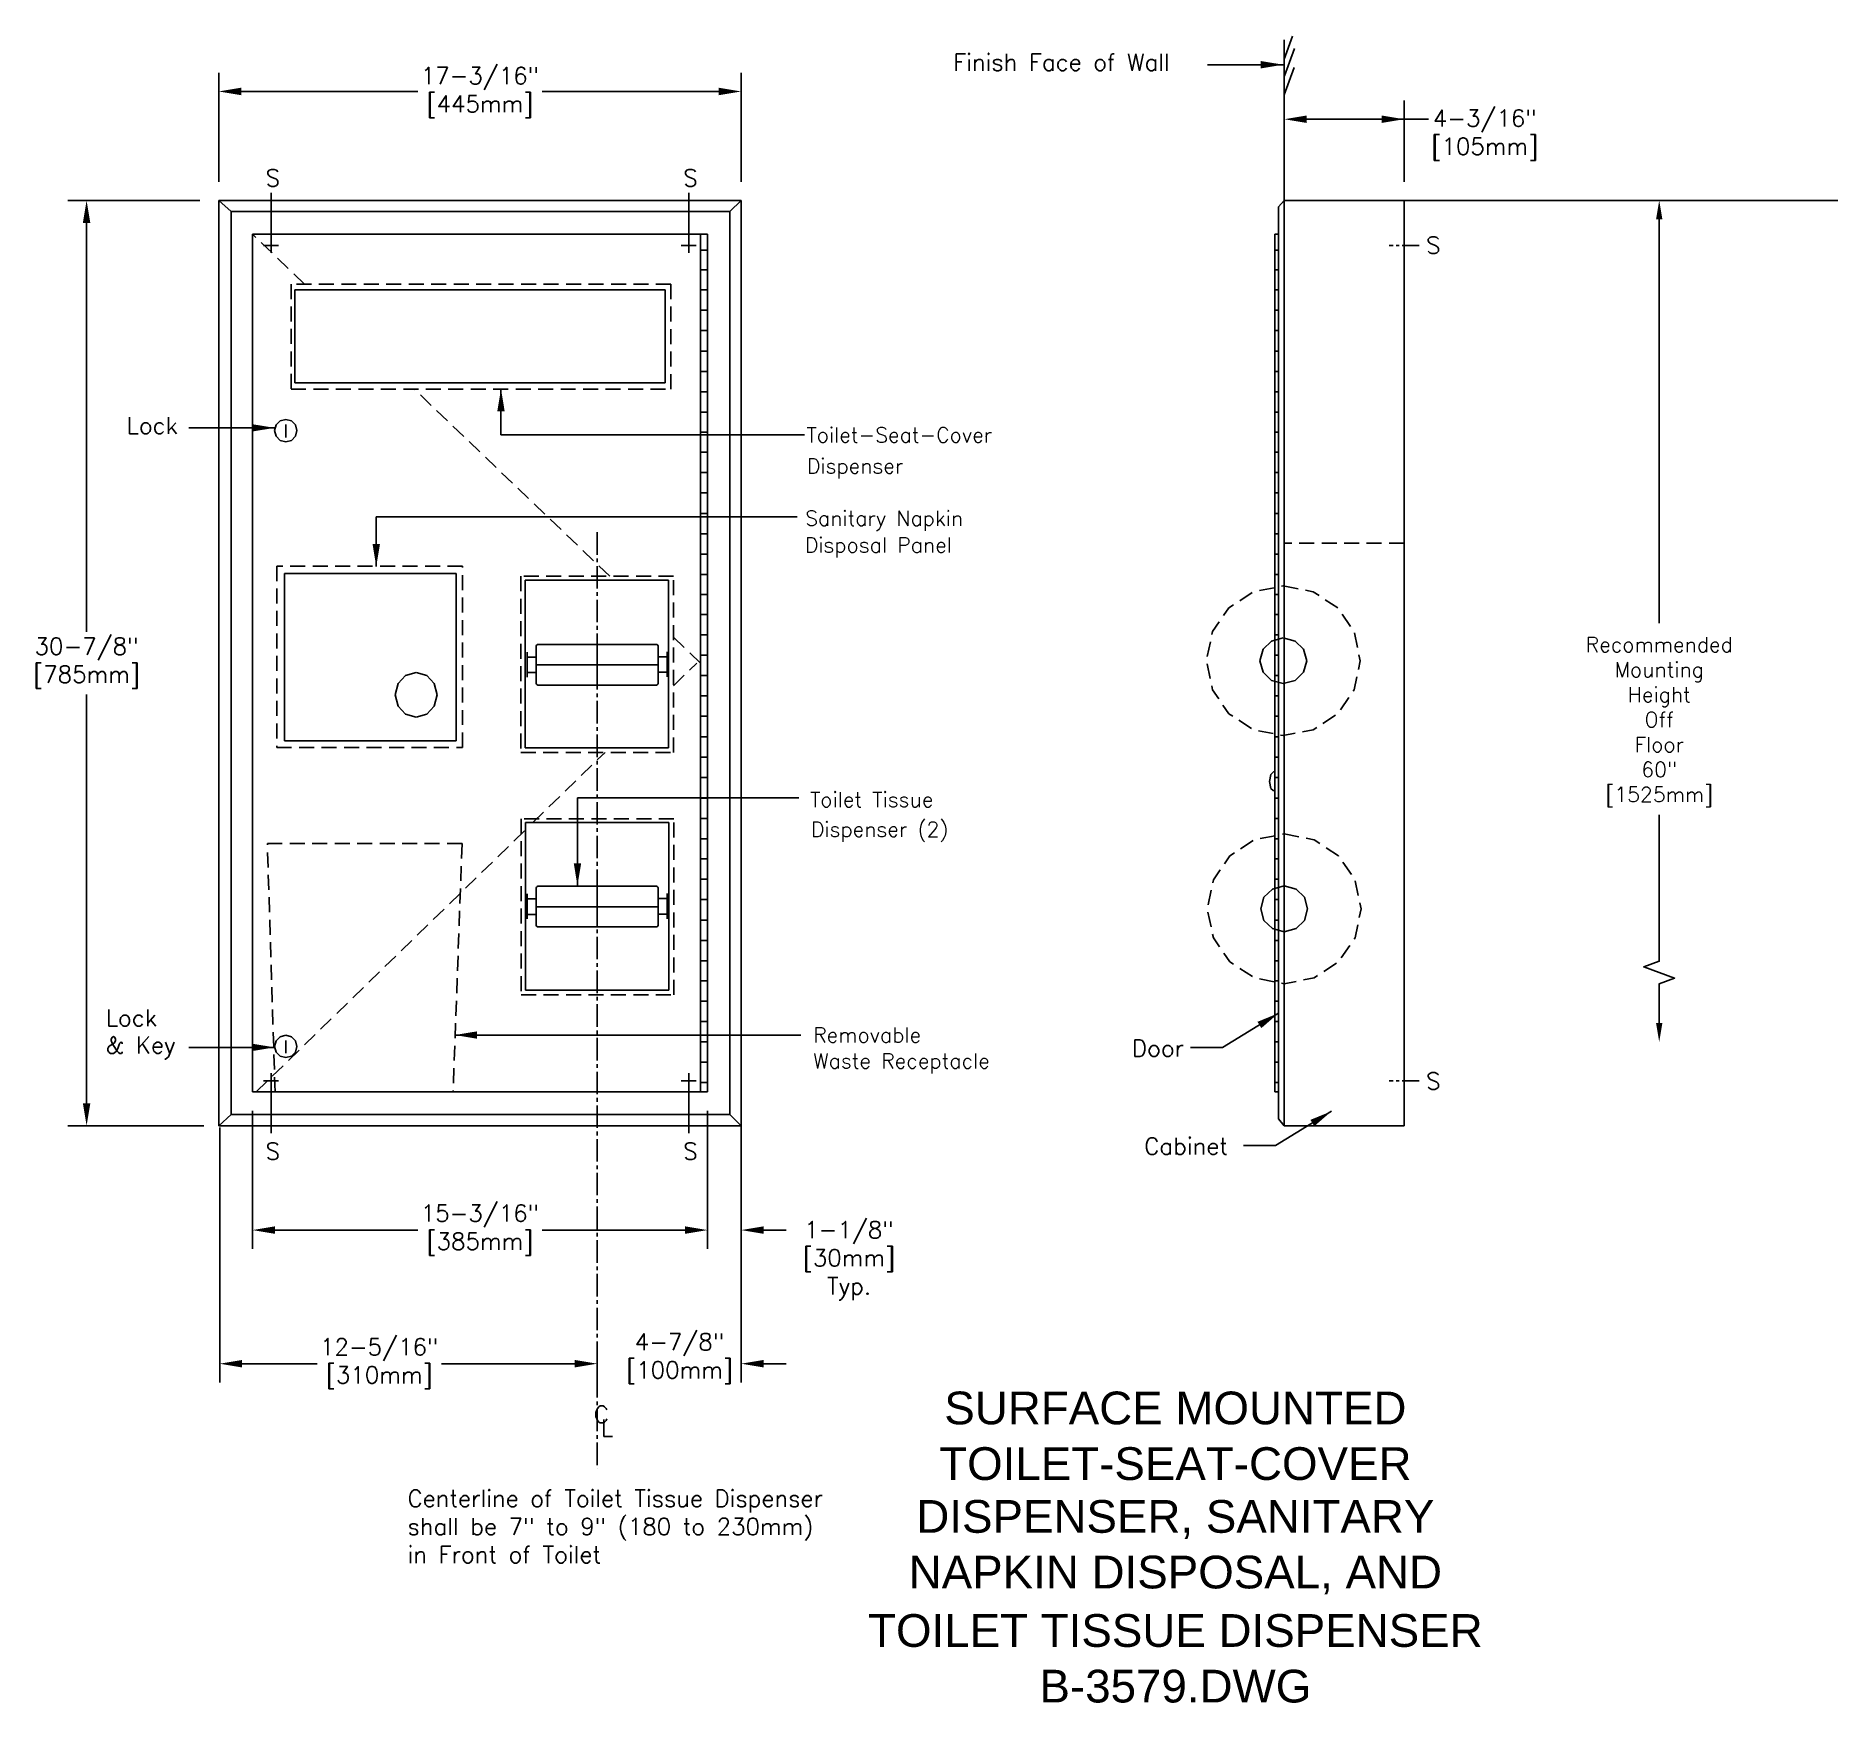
# Model space of a CAD drawing. Extents: x 70.1 to 130.2, y -4 to 51.7.
import ezdxf
from ezdxf.enums import TextEntityAlignment as Align

# ---------------------------------------------------------------- set-up
doc = ezdxf.new("R2010")
doc.units = 0
doc.header["$MEASUREMENT"] = 0
doc.header["$PDMODE"] = 3
doc.header["$PDSIZE"] = 1
doc.linetypes.add('CENTER2', pattern=[1.125, 0.75, -0.125, 0.125, -0.125])
doc.linetypes.add('HIDDEN2', pattern=[0.1875, 0.125, -0.0625])
doc.layers.get('0').update_dxf_attribs({"linetype": 'CONTINUOUS'})
doc.layers.get('DEFPOINTS').update_dxf_attribs({"linetype": 'CONTINUOUS'})
for name, color, linetype in [('DETAIL', 4, 'CONTINUOUS'), ('DIM', 1, 'CONTINUOUS'), ('TEXT', 2, 'CONTINUOUS')]:
    doc.layers.add(name, color=color, linetype=linetype)
doc.styles.add('ARIAL_5', font='arial.ttf', dxfattribs={"height": 5})
doc.styles.add('DIM_S_7', font='simplex.shx', dxfattribs={"height": 0.5625})
doc.styles.add('DIM_S_8', font='simplex.shx', dxfattribs={"height": 0.5})
doc.dimstyles.new('DIM_S_7', dxfattribs={"dimtxt": 0.12, "dimasz": 0.75, "dimexe": 0.625, "dimexo": 0.625, "dimgap": 0.09375, "dimtad": 1, "dimtih": 1, "dimtoh": 1, "dimdec": 5, "dimrnd": 0.0625, "dimzin": 0, "dimtxsty": 'DIM_S_7', "dimcen": 0.09375, "dimaunit": 1, "dimazin": 3, "dimtfac": 1, "dimtdec": 4, "dimtofl": 0, "dimtmove": 0, "dimatfit": 3, "dimtolj": 1, "dimtzin": 0})

# ---------------------------------------------------------------- blocks, each defined once
blk = doc.blocks.new('*D0')
at = {"layer": 'DEFPOINTS', "color": 0, "linetype": 'CONTINUOUS'}
for p in [(93.639, 49.814), (76.201, 46.176), (93.639, 46.176)]:
    blk.add_point(p, dxfattribs=at)
at = {"layer": 'DIM', "color": 0, "linetype": 'CONTINUOUS'}
for p, q in [((76.201, 46.801), (76.201, 50.439)), ((93.639, 46.801), (93.639, 50.439)), ((76.951, 49.814), (82.844, 49.814)), ((92.889, 49.814), (86.996, 49.814))]:
    blk.add_line(p, q, dxfattribs=at)
for points in [[(76.951, 49.939), (76.951, 49.689), (76.201, 49.814)], [(92.889, 49.939), (92.889, 49.689), (93.639, 49.814)]]:
    blk.add_solid(points, dxfattribs=at)
at = {"layer": 'DIM', "color": 0, "linetype": 'CONTINUOUS', "insert": (84.92, 49.777), "char_height": 0.5625, "attachment_point": 5, "style": 'DIM_S_7'}
blk.add_mtext('\\A1;17-3/16"\\P[445mm]', dxfattribs=at)
blk = doc.blocks.new('*D1')
at = {"color": 0, "linetype": 'BYBLOCK'}
for p, q in [((75.576, 46.176), (71.167, 46.176)), ((71.792, 45.426), (71.792, 31.783)), ((71.792, 16.051), (71.792, 29.694)), ((75.701, 15.301), (71.167, 15.301))]:
    blk.add_line(p, q, dxfattribs=at)
for points in [[(71.667, 45.426), (71.917, 45.426), (71.792, 46.176)], [(71.667, 16.051), (71.917, 16.051), (71.792, 15.301)]]:
    blk.add_solid(points, dxfattribs=at)
at = {"layer": 'DEFPOINTS', "color": 0, "linetype": 'BYBLOCK'}
for p in [(76.201, 46.176), (71.792, 15.301), (76.326, 15.301)]:
    blk.add_point(p, dxfattribs=at)
at = {"color": 0, "linetype": 'BYBLOCK', "insert": (71.792, 30.738), "char_height": 0.5625, "attachment_point": 5, "style": 'DIM_S_7'}
blk.add_mtext('\\A1;30-7/8"\\P[785mm]', dxfattribs=at)
blk = doc.blocks.new('*D15')
at = {"layer": 'DEFPOINTS', "color": 0, "linetype": 'CONTINUOUS'}
for p in [(92.514, 16.426), (93.639, 15.301), (93.639, 11.818)]:
    blk.add_point(p, dxfattribs=at)
at = {"layer": 'DIM', "color": 0, "linetype": 'CONTINUOUS'}
for p, q in [((92.514, 15.801), (92.514, 11.193)), ((93.639, 14.676), (93.639, 11.193)), ((91.764, 11.818), (91.014, 11.818)), ((94.389, 11.818), (95.139, 11.818))]:
    blk.add_line(p, q, dxfattribs=at)
for points in [[(91.764, 11.943), (91.764, 11.693), (92.514, 11.818)], [(94.389, 11.943), (94.389, 11.693), (93.639, 11.818)]]:
    blk.add_solid(points, dxfattribs=at)
at = {"layer": 'DIM', "color": 0, "linetype": 'CONTINUOUS', "insert": (97.238, 10.797), "char_height": 0.5625, "attachment_point": 5, "style": 'DIM_S_7'}
blk.add_mtext('\\A1;1-1/8"\\P[30mm]\\PTyp.', dxfattribs=at)
blk = doc.blocks.new('*D3')
at = {"color": 0, "linetype": 'BYBLOCK'}
for p, q in [((111.762, 46.801), (111.762, 49.513)), ((115.762, 46.801), (115.762, 49.513)), ((112.512, 48.888), (115.012, 48.888))]:
    blk.add_line(p, q, dxfattribs=at)
for points in [[(112.512, 49.013), (112.512, 48.763), (111.762, 48.888)], [(115.012, 49.013), (115.012, 48.763), (115.762, 48.888)]]:
    blk.add_solid(points, dxfattribs=at)
at = {"layer": 'DEFPOINTS', "color": 0, "linetype": 'BYBLOCK'}
for p in [(115.762, 48.888), (111.762, 46.176), (115.762, 46.176)]:
    blk.add_point(p, dxfattribs=at)
at = {"color": 0, "linetype": 'BYBLOCK', "insert": (118.458, 48.359), "char_height": 0.5625, "attachment_point": 5, "style": 'DIM_S_7'}
blk.add_mtext('\\A1;4-3/16"\\P[105mm]', dxfattribs=at)
blk = doc.blocks.new('*D6')
at = {"color": 0, "linetype": 'BYBLOCK'}
for p, q in [((77.326, 15.801), (77.326, 11.193)), ((92.514, 15.801), (92.514, 11.193)), ((78.076, 11.818), (82.844, 11.818)), ((91.764, 11.818), (86.996, 11.818))]:
    blk.add_line(p, q, dxfattribs=at)
for points in [[(78.076, 11.943), (78.076, 11.693), (77.326, 11.818)], [(91.764, 11.943), (91.764, 11.693), (92.514, 11.818)]]:
    blk.add_solid(points, dxfattribs=at)
at = {"layer": 'DEFPOINTS', "color": 0, "linetype": 'BYBLOCK'}
for p in [(77.326, 16.426), (92.514, 16.426), (92.514, 11.818)]:
    blk.add_point(p, dxfattribs=at)
at = {"color": 0, "linetype": 'BYBLOCK', "insert": (84.92, 11.818), "char_height": 0.5625, "attachment_point": 5, "style": 'DIM_S_7'}
blk.add_mtext('\\A1;15-3/16"\\P[385mm]', dxfattribs=at)
blk = doc.blocks.new('*D12')
at = {"layer": 'DEFPOINTS', "color": 0, "linetype": 'CONTINUOUS'}
for p in [(76.234, 15.861), (88.829, 8.641), (88.829, 7.359)]:
    blk.add_point(p, dxfattribs=at)
at = {"layer": 'DIM', "color": 0, "linetype": 'CONTINUOUS'}
for p, q in [((76.234, 15.236), (76.234, 6.734)), ((88.829, 8.016), (88.829, 6.734)), ((76.984, 7.359), (79.485, 7.359)), ((88.079, 7.359), (83.636, 7.359))]:
    blk.add_line(p, q, dxfattribs=at)
for points in [[(76.984, 7.484), (76.984, 7.234), (76.234, 7.359)], [(88.079, 7.484), (88.079, 7.234), (88.829, 7.359)]]:
    blk.add_solid(points, dxfattribs=at)
at = {"layer": 'DIM', "color": 0, "linetype": 'CONTINUOUS', "insert": (81.56, 7.359), "char_height": 0.5625, "attachment_point": 5, "style": 'DIM_S_7'}
blk.add_mtext('\\A1;12-5/16"\\P[310mm]', dxfattribs=at)
blk = doc.blocks.new('*D13')
at = {"layer": 'DEFPOINTS', "color": 0, "linetype": 'CONTINUOUS'}
for p in [(93.638, 15.911), (88.829, 8.641), (88.829, 7.359)]:
    blk.add_point(p, dxfattribs=at)
at = {"layer": 'DIM', "color": 0, "linetype": 'CONTINUOUS'}
for p, q in [((93.638, 15.286), (93.638, 6.734)), ((88.829, 8.016), (88.829, 6.734)), ((88.079, 7.359), (87.329, 7.359)), ((94.388, 7.359), (95.138, 7.359))]:
    blk.add_line(p, q, dxfattribs=at)
for points in [[(88.079, 7.484), (88.079, 7.234), (88.829, 7.359)], [(94.388, 7.484), (94.388, 7.234), (93.638, 7.359)]]:
    blk.add_solid(points, dxfattribs=at)
at = {"layer": 'DIM', "color": 0, "linetype": 'CONTINUOUS', "insert": (91.582, 7.526), "char_height": 0.5625, "attachment_point": 5, "style": 'DIM_S_7'}
blk.add_mtext('\\A1;4-7/8"\\P[100mm]', dxfattribs=at)

msp = doc.modelspace()

# ---------------------------------------------------------------- linework, layer by layer
at = {"layer": 'DETAIL', "linetype": 'CONTINUOUS'}
for p, q in [((111.762071, 46.175784), (111.762071, 51.533156)), ((77.951242, 46.425784), (77.951242, 44.425784)), ((91.888763, 44.425784), (91.888763, 46.425784)), ((76.617115, 45.807543), (76.201242, 46.175784)), ((76.201242, 46.175784), (76.201242, 15.300784)), ((93.638763, 46.175784), (76.201242, 46.175784)), ((93.262572, 45.807543), (76.617115, 45.807543)), ((76.617115, 45.807543), (76.617115, 15.676975)), ((93.262572, 45.807543), (93.638763, 46.175784)), ((93.262572, 15.676975), (93.262572, 45.807543)), ((93.638763, 15.300784), (93.638763, 46.175784)), ((111.574571, 45.962744), (111.762071, 46.175784)), ((111.574571, 45.962744), (111.574571, 15.534032)), ((111.762071, 46.175784), (111.762071, 15.300784)), ((111.762071, 46.175784), (115.762071, 46.175784)), ((115.762071, 46.175784), (115.762071, 15.300784)), ((92.513763, 45.050784), (77.326242, 45.050784)), ((77.326242, 45.050784), (77.326242, 16.425784)), ((78.201242, 44.675784), (77.701242, 44.675784)), ((92.138763, 44.675784), (91.638763, 44.675784)), ((92.281631, 45.050784), (92.281631, 16.425784)), ((92.281631, 44.522165), (92.513763, 44.522165)), ((92.513763, 16.425784), (92.513763, 45.050784)), ((111.449571, 45.050784), (111.449571, 16.425784)), ((111.449571, 45.050784), (111.574571, 45.050784)), ((111.449571, 44.522165), (111.574571, 44.522165)), ((92.281631, 43.862822), (92.513763, 43.862822)), ((111.449571, 43.862822), (111.574571, 43.862822)), ((91.105856, 43.198787), (78.745785, 43.198787)), ((78.745785, 43.198787), (78.745785, 40.090907)), ((91.105856, 40.090907), (91.105856, 43.198787)), ((92.281631, 43.19419), (92.513763, 43.19419)), ((111.449571, 43.19419), (111.574571, 43.19419)), ((92.281631, 42.516051), (92.513763, 42.516051)), ((111.449571, 42.516051), (111.574571, 42.516051)), ((92.281631, 41.837911), (92.513763, 41.837911)), ((111.449571, 41.837911), (111.574571, 41.837911)), ((92.281631, 41.150482), (92.513763, 41.150482)), ((111.449571, 41.150482), (111.574571, 41.150482)), ((92.281631, 40.472397), (92.513763, 40.472397)), ((111.449571, 40.472397), (111.574571, 40.472397)), ((78.745785, 40.090907), (91.105856, 40.090907)), ((92.281631, 39.794258), (92.513763, 39.794258)), ((111.449571, 39.794258), (111.574571, 39.794258)), ((92.281631, 39.106829), (92.513763, 39.106829)), ((111.449571, 39.106829), (111.574571, 39.106829)), ((78.116669, 38.684544), (78.065562, 38.49548)), ((78.065562, 38.49548), (78.116669, 38.306362)), ((78.250927, 38.8189), (78.116669, 38.684544)), ((78.439669, 38.870027), (78.250927, 38.8189)), ((78.628556, 38.8189), (78.439669, 38.870027)), ((78.440394, 38.695271), (78.439669, 38.264619)), ((78.762827, 38.684544), (78.628556, 38.8189)), ((78.813934, 38.49548), (78.762827, 38.684544)), ((78.762827, 38.306362), (78.813934, 38.49548)), ((78.116669, 38.306362), (78.250927, 38.171898)), ((78.250927, 38.171898), (78.439669, 38.120716)), ((78.439669, 38.120716), (78.628556, 38.171898)), ((78.628556, 38.171898), (78.762827, 38.306362)), ((92.281631, 38.447486), (92.513763, 38.447486)), ((111.449571, 38.447486), (111.574571, 38.447486)), ((92.281631, 37.778854), (92.513763, 37.778854)), ((111.449571, 37.778854), (111.574571, 37.778854)), ((92.281631, 37.100715), (92.513763, 37.100715)), ((111.449571, 37.100715), (111.574571, 37.100715)), ((92.281631, 36.422575), (92.513763, 36.422575)), ((111.449571, 36.422575), (111.574571, 36.422575)), ((92.281631, 35.735146), (92.513763, 35.735146)), ((111.449571, 35.735146), (111.574571, 35.735146)), ((92.281631, 35.057061), (92.513763, 35.057061)), ((111.449571, 35.057061), (111.574571, 35.057061)), ((92.281631, 34.378922), (92.513763, 34.378922)), ((111.449571, 34.378922), (111.574571, 34.378922)), ((84.125028, 33.722853), (78.399276, 33.722853)), ((78.399276, 33.722853), (78.399276, 28.149424)), ((84.125028, 28.149424), (84.125028, 33.722853)), ((92.281631, 33.691493), (92.513763, 33.691493)), ((111.449571, 33.691493), (111.574571, 33.691493)), ((91.212057, 33.50388), (86.433496, 33.50388)), ((86.433496, 33.50388), (86.433496, 27.909571)), ((91.212057, 27.909571), (91.212057, 33.50388)), ((92.281631, 33.03215), (92.513763, 33.03215)), ((111.449571, 33.03215), (111.574571, 33.03215)), ((92.281631, 32.363518), (92.513763, 32.363518)), ((111.449571, 32.363518), (111.574571, 32.363518)), ((86.800387, 31.308594), (86.807788, 31.335934)), ((86.800387, 30.060863), (86.800387, 31.308594)), ((86.807788, 31.335934), (86.827233, 31.355409)), ((86.827233, 31.355409), (86.854554, 31.362841)), ((86.854554, 31.362841), (90.809745, 31.362841)), ((88.832249, 31.362841), (88.832249, 30.006766)), ((90.809745, 31.362841), (90.837106, 31.355409)), ((90.837106, 31.355409), (90.856564, 31.335934)), ((90.856564, 31.335934), (90.863965, 31.308594)), ((90.863965, 31.308594), (90.863965, 30.060863)), ((92.281631, 31.685379), (92.513763, 31.685379)), ((111.449571, 31.685379), (111.574571, 31.685379)), ((86.499405, 31.108572), (86.499405, 30.270364)), ((86.800334, 30.93901), (86.499405, 30.93901)), ((86.499405, 30.93901), (86.499405, 30.421157)), ((86.800334, 30.421157), (86.800334, 30.93901)), ((86.819133, 30.680104), (90.863965, 30.680104)), ((91.164894, 30.948449), (90.863965, 30.948449)), ((90.863965, 30.948449), (90.863965, 30.430596)), ((91.164894, 30.430596), (91.164894, 30.948449)), ((91.164947, 31.118025), (91.164947, 30.279871)), ((92.281631, 31.007239), (92.513763, 31.007239)), ((111.449571, 31.007239), (111.574571, 31.007239)), ((82.186843, 30.056089), (82.438015, 30.324847)), ((82.438015, 30.324847), (82.791369, 30.42711)), ((83.144722, 30.324847), (82.791369, 30.42711)), ((83.395895, 30.056089), (83.144722, 30.324847)), ((86.499405, 30.421157), (86.800334, 30.421157)), ((90.863965, 30.430596), (91.164894, 30.430596)), ((92.281631, 30.31981), (92.513763, 30.31981)), ((111.449571, 30.31981), (111.574571, 30.31981)), ((82.091244, 29.677895), (82.186843, 30.056089)), ((82.186843, 29.299833), (82.091244, 29.677895)), ((83.491494, 29.677895), (83.395895, 30.056089)), ((83.395895, 29.299833), (83.491494, 29.677895)), ((86.807788, 30.033618), (86.800387, 30.060863)), ((86.827233, 30.014184), (86.807788, 30.033618)), ((86.854554, 30.006766), (86.827233, 30.014184)), ((90.809745, 30.006766), (86.854554, 30.006766)), ((90.837106, 30.014184), (90.809745, 30.006766)), ((90.856564, 30.033618), (90.837106, 30.014184)), ((90.863965, 30.060863), (90.856564, 30.033618)), ((92.281631, 29.641725), (92.513763, 29.641725)), ((111.449571, 29.641725), (111.574571, 29.641725)), ((82.438015, 29.031123), (82.186843, 29.299833)), ((82.791369, 28.928872), (82.438015, 29.031123)), ((82.791369, 28.928872), (83.144722, 29.031123)), ((83.144722, 29.031123), (83.395895, 29.299833)), ((92.281631, 28.963586), (92.513763, 28.963586)), ((111.449571, 28.963586), (111.574571, 28.963586)), ((92.281631, 28.276157), (92.513763, 28.276157)), ((111.449571, 28.276157), (111.574571, 28.276157)), ((78.399276, 28.149424), (84.125028, 28.149424)), ((86.433496, 27.909571), (91.212057, 27.909571)), ((92.281631, 27.598018), (92.513763, 27.598018)), ((111.449571, 27.598018), (111.574571, 27.598018)), ((92.281631, 26.919933), (92.513763, 26.919933)), ((111.449571, 26.919933), (111.574571, 26.919933)), ((92.281631, 26.232287), (92.513763, 26.232287)), ((111.449571, 26.232287), (111.574571, 26.232287)), ((91.221516, 25.413621), (86.442942, 25.413621)), ((86.442942, 25.413621), (86.442942, 19.819311)), ((91.221516, 19.819311), (91.221516, 25.413621)), ((92.281631, 25.554365), (92.513763, 25.554365)), ((111.449571, 25.554365), (111.574571, 25.554365)), ((92.281631, 24.876225), (92.513763, 24.876225)), ((111.449571, 24.876225), (111.574571, 24.876225)), ((92.281631, 24.207593), (92.513763, 24.207593)), ((111.449571, 24.207593), (111.574571, 24.207593)), ((92.281631, 23.529454), (92.513763, 23.529454)), ((111.449571, 23.529454), (111.574571, 23.529454)), ((86.499405, 23.037449), (86.499405, 22.199241)), ((86.800334, 22.867873), (86.499405, 22.867873)), ((86.499405, 22.867873), (86.499405, 22.349803)), ((86.800334, 22.349803), (86.800334, 22.867873)), ((86.800387, 23.237457), (86.807788, 23.264811)), ((86.800387, 21.989726), (86.800387, 23.237457)), ((86.807788, 23.264811), (86.827233, 23.284285)), ((86.827233, 23.284285), (86.854554, 23.291703)), ((86.854554, 23.291703), (90.809745, 23.291703)), ((88.832249, 23.291703), (88.832249, 21.935479)), ((90.809745, 23.291703), (90.837106, 23.284285)), ((90.837106, 23.284285), (90.856564, 23.264811)), ((90.856564, 23.264811), (90.863965, 23.237457)), ((90.863965, 23.237457), (90.863965, 21.989726)), ((91.164894, 22.87738), (90.863965, 22.87738)), ((90.863965, 22.87738), (90.863965, 22.359309)), ((91.164894, 22.359309), (91.164894, 22.87738)), ((91.164947, 23.046901), (91.164947, 22.20853)), ((86.499405, 22.349803), (86.800334, 22.349803)), ((86.819133, 22.608967), (90.863965, 22.608967)), ((90.863965, 22.359309), (91.164894, 22.359309)), ((92.281631, 22.851369), (92.513763, 22.851369)), ((111.449571, 22.851369), (111.574571, 22.851369)), ((86.807788, 21.962372), (86.800387, 21.989726)), ((86.827233, 21.942897), (86.807788, 21.962372)), ((86.854554, 21.935479), (86.827233, 21.942897)), ((90.809745, 21.935479), (86.854554, 21.935479)), ((90.837106, 21.942897), (90.809745, 21.935479)), ((90.856564, 21.962372), (90.837106, 21.942897)), ((90.863965, 21.989726), (90.856564, 21.962372)), ((92.281631, 22.163736), (92.513763, 22.163736)), ((111.449571, 22.163736), (111.574571, 22.163736)), ((92.281631, 21.4858), (92.513763, 21.4858)), ((111.449571, 21.4858), (111.574571, 21.4858)), ((92.281631, 20.807661), (92.513763, 20.807661)), ((111.449571, 20.807661), (111.574571, 20.807661)), ((92.281631, 20.139029), (92.513763, 20.139029)), ((111.449571, 20.139029), (111.574571, 20.139029)), ((86.442942, 19.819311), (91.221516, 19.819311)), ((92.281631, 19.460889), (92.513763, 19.460889)), ((111.449571, 19.460889), (111.574571, 19.460889)), ((92.281631, 18.782804), (92.513763, 18.782804)), ((111.449571, 18.782804), (111.574571, 18.782804)), ((78.116669, 18.136193), (78.065562, 17.94713)), ((78.250927, 18.270549), (78.116669, 18.136193)), ((78.439669, 18.321677), (78.250927, 18.270549)), ((78.628556, 18.270549), (78.439669, 18.321677)), ((78.440394, 18.146921), (78.439669, 17.716269)), ((78.762827, 18.136193), (78.628556, 18.270549)), ((78.813934, 17.94713), (78.762827, 18.136193)), ((92.281631, 18.095172), (92.513763, 18.095172)), ((111.449571, 18.095172), (111.574571, 18.095172)), ((78.065562, 17.94713), (78.116669, 17.758012)), ((78.116669, 17.758012), (78.250927, 17.623547)), ((78.250927, 17.623547), (78.439669, 17.572366)), ((78.439669, 17.572366), (78.628556, 17.623547)), ((78.628556, 17.623547), (78.762827, 17.758012)), ((78.762827, 17.758012), (78.813934, 17.94713)), ((77.951242, 17.050784), (77.951242, 15.050784)), ((91.888763, 15.050784), (91.888763, 17.050784)), ((92.281631, 17.417236), (92.513763, 17.417236)), ((111.449571, 17.417236), (111.574571, 17.417236)), ((77.326242, 16.425784), (92.513763, 16.425784)), ((77.701242, 16.800784), (78.201242, 16.800784)), ((91.638763, 16.800784), (92.138763, 16.800784)), ((92.281631, 16.7393), (92.513763, 16.7393)), ((111.449571, 16.7393), (111.574571, 16.7393)), ((111.449571, 16.425784), (111.574571, 16.425784)), ((76.617115, 15.676975), (76.201242, 15.300784)), ((76.617115, 15.676975), (93.262572, 15.676975)), ((93.262572, 15.676975), (93.638763, 15.300784)), ((76.201242, 15.300784), (93.638763, 15.300784)), ((111.762071, 15.300784), (111.574571, 15.534032)), ((111.762071, 15.300784), (115.762071, 15.300784))]:
    msp.add_line(p, q, dxfattribs=at)
at = {"layer": 'DETAIL', "linetype": 'HIDDEN2', "ltscale": 4}
for p, q in [((79.064437, 43.387308), (77.326242, 45.050784)), ((91.294136, 43.387308), (78.614126, 43.387308)), ((78.614126, 43.387308), (78.614126, 39.883847)), ((91.294136, 39.883847), (91.294136, 43.387308)), ((78.614126, 39.883847), (91.294136, 39.883847)), ((89.253898, 33.635863), (82.725267, 39.883847)), ((115.762071, 34.735419), (111.762071, 34.743391)), ((84.337616, 33.977253), (78.136098, 33.977253)), ((78.136098, 33.977253), (78.136098, 27.923078)), ((84.337616, 27.923078), (84.337616, 33.977253)), ((91.381432, 33.635863), (86.283131, 33.635863)), ((86.283131, 33.635863), (86.283131, 27.758995)), ((91.381432, 27.758995), (91.381432, 33.635863)), ((92.281631, 30.738284), (91.381432, 31.599785)), ((91.381432, 29.983797), (92.156631, 30.738284)), ((78.136098, 27.923078), (84.337616, 27.923078)), ((86.283131, 27.758995), (91.381432, 27.758995)), ((86.685802, 25.413621), (89.095558, 27.758995)), ((91.39072, 25.545617), (86.292431, 25.545617)), ((86.292431, 25.545617), (86.292431, 19.668749)), ((91.39072, 19.668749), (91.39072, 25.545617)), ((77.451242, 16.425784), (86.442942, 25.17725)), ((78.082796, 16.425784), (77.824445, 24.716857)), ((77.824445, 24.716857), (84.324282, 24.716857)), ((84.324282, 24.716857), (84.023758, 16.425784)), ((86.292431, 19.668749), (91.39072, 19.668749))]:
    msp.add_line(p, q, dxfattribs=at)
at = {"layer": 'DETAIL', "linetype": 'CENTER2', "ltscale": 0.75}
for p, q in [((116.262071, 44.675784), (115.262071, 44.675784)), ((116.262071, 16.800784), (115.262071, 16.800784))]:
    msp.add_line(p, q, dxfattribs=at)
at = {"layer": 'DETAIL', "linetype": 'CONTINUOUS'}
for points in [[(112.039177, 51.663358), (111.762071, 50.888186)], [(112.09893, 51.242674), (111.773504, 50.332386)], [(112.089207, 50.614944), (111.76378, 49.704438)], [(111.449571, 27.117161), (111.401915, 27.104941), (111.313439, 27.019435), (111.265783, 26.787354)], [(111.265783, 26.787354), (111.310916, 26.556086), (111.394728, 26.481795), (111.439847, 26.47656)]]:
    msp.add_lwpolyline(points, dxfattribs=at)
at = {"layer": 'DETAIL', "linetype": 'HIDDEN2', "ltscale": 4, "flags": 128}
for points in [[(111.731693, 33.315224), (112.73039, 33.11885), (113.54595, 32.583299), (114.095836, 31.789003), (114.297472, 30.816358), (114.095836, 29.843686), (113.54595, 29.049377), (112.73039, 28.513812), (111.731693, 28.317425), (110.733023, 28.513812), (109.917477, 29.049377), (109.367604, 29.843686), (109.165969, 30.816358), (109.367604, 31.789003), (109.917477, 32.583299), (110.733023, 33.11885)], [(111.759942, 25.036823), (112.758626, 24.84045), (113.574199, 24.304898), (114.124072, 23.510603), (114.325707, 22.537944), (114.124072, 21.565285), (113.574199, 20.770977), (112.758626, 20.235412), (111.759942, 20.039025), (110.761272, 20.235412), (109.945726, 20.770977), (109.395853, 21.565285), (109.194218, 22.537944), (109.395853, 23.510603), (109.945726, 24.304898), (110.761272, 24.84045)]]:
    msp.add_lwpolyline(points, close=True, dxfattribs=at)
at = {"layer": 'DETAIL', "linetype": 'CONTINUOUS'}
for points in [[(111.731693, 31.578472), (112.126569, 31.474413), (112.407242, 31.200982), (112.514054, 30.816358), (112.407242, 30.431681), (112.126569, 30.15825), (111.731693, 30.054177), (111.336763, 30.15825), (111.056022, 30.431681), (110.949169, 30.816358), (111.056022, 31.200982), (111.336763, 31.474413)], [(111.759942, 23.300071), (112.154899, 23.196012), (112.435654, 22.922581), (112.542506, 22.537944), (112.435654, 22.15328), (112.154899, 21.879835), (111.759942, 21.775777), (111.365012, 21.879835), (111.084271, 22.15328), (110.977418, 22.537944), (111.084271, 22.922581), (111.365012, 23.196012)]]:
    msp.add_lwpolyline(points, close=True, dxfattribs=at)
at = {"layer": 'DETAIL', "linetype": 'HIDDEN2', "ltscale": 4}
for points in [[(111.731693, 31.578472), (112.126569, 31.474413), (112.407242, 31.200982), (112.514054, 30.816358), (112.407242, 30.431681), (112.126569, 30.15825), (111.731693, 30.054177), (111.336763, 30.15825), (111.056022, 30.431681), (110.949169, 30.816358), (111.056022, 31.200982), (111.336763, 31.474413)], [(111.759942, 23.300071), (112.154899, 23.196012), (112.435654, 22.922581), (112.542506, 22.537944), (112.435654, 22.15328), (112.154899, 21.879835), (111.759942, 21.775777), (111.365012, 21.879835), (111.084271, 22.15328), (110.977418, 22.537944), (111.084271, 22.922581), (111.365012, 23.196012)]]:
    msp.add_lwpolyline(points, close=True, dxfattribs=at)
at = {"layer": 'DIM', "linetype": 'CONTINUOUS'}
for p, q in [((114.762071, 48.887514), (116.578371, 48.887514)), ((115.762071, 46.175784), (130.241778, 46.175784)), ((115.762071, 46.175784), (129.197638, 46.175784)), ((124.276577, 45.550784), (124.276577, 32.069355)), ((124.276577, 20.78998), (124.276577, 25.680153)), ((124.276577, 18.722841), (124.276577, 20.03998))]:
    msp.add_line(p, q, dxfattribs=at)
at = {"layer": 'DIM', "linetype": 'CENTER2'}
msp.add_line((88.83263, 35.103022), (88.828132, 3.848154), dxfattribs=at)
at = {"layer": 'DIM', "linetype": 'CONTINUOUS'}
msp.add_lwpolyline([(124.276577, 18.994861), (124.276577, 20.03998), (124.791729, 20.22748), (123.761425, 20.60248), (124.276577, 20.78998), (124.276577, 22.083337)], dxfattribs=at)
for points in [[(124.172411, 45.550784), (124.380744, 45.550784), (124.276577, 46.175784)], [(124.172411, 18.722841), (124.380744, 18.722841), (124.276577, 18.097841)]]:
    msp.add_solid(points, dxfattribs=at)

# ---------------------------------------------------------------- texts
for s, height, style, p in [('Finish Face of Wall', 0.5625, 'DIM_S_7', (100.711849, 50.506396)), ('S', 0.5625, 'DIM_S_7', (77.765009, 46.647167)), ('S', 0.5625, 'DIM_S_7', (91.70253, 46.647167)), ('S', 0.5625, 'DIM_S_7', (116.497362, 44.40284)), ('Lock', 0.5625, 'DIM_S_7', (73.126591, 38.385272)), ('Toilet-Seat-Cover', 0.5, 'DIM_S_8', (95.816875, 38.103213)), ('Dispenser', 0.5, 'DIM_S_8', (95.830929, 37.067738)), ('Sanitary Napkin', 0.5, 'DIM_S_8', (95.772941, 35.323138)), ('Disposal Panel', 0.5, 'DIM_S_8', (95.760543, 34.428663)), ('Toilet Tissue', 0.5, 'DIM_S_8', (95.936319, 25.93536)), ('Dispenser (2)', 0.5, 'DIM_S_8', (95.964394, 24.942405)), ('Lock', 0.5625, 'DIM_S_7', (72.433973, 18.618952)), ('& Key', 0.5625, 'DIM_S_7', (72.424433, 17.711808)), ('Removable', 0.5, 'DIM_S_8', (96.039496, 18.07768)), ('Door', 0.5625, 'DIM_S_7', (106.680725, 17.606774)), ('Waste Receptacle', 0.5, 'DIM_S_8', (96.040246, 17.214058)), ('S', 0.5625, 'DIM_S_7', (116.497362, 16.511201)), ('S', 0.5625, 'DIM_S_7', (77.765009, 14.170402)), ('S', 0.5625, 'DIM_S_7', (91.70253, 14.170402)), ('Cabinet', 0.5625, 'DIM_S_7', (107.090201, 14.335975)), ('C ', 0.5625, 'DIM_S_7', (88.719432, 5.386262)), ('L', 0.5625, 'DIM_S_7', (88.953364, 4.931197))]:
    msp.add_text(s, height=height, dxfattribs=dict(at, style=style)).set_placement(p)
at = {"layer": 'DIM', "linetype": 'CONTINUOUS', "insert": (124.276577, 28.771702), "char_height": 0.5, "attachment_point": 5, "style": 'DIM_S_7'}
msp.add_mtext('Recommended\\PMounting\\PHeight\\POff\\PFloor\\P60"\\P[1525mm]', dxfattribs=at)
at = {"layer": 'DIM', "linetype": 'CONTINUOUS', "insert": (82.502961, 3.144851), "char_height": 0.5625, "width": 16.08260619, "attachment_point": 1, "style": 'DIM_S_7'}
msp.add_mtext('Centerline of Toilet Tissue Dispenser shall be 7" to 9" (180 to 230mm)\\Pin Front of Toilet', dxfattribs=at)
at = {"layer": 'TEXT', "linetype": 'CONTINUOUS', "style": 'ARIAL_5'}
for s, p in [('SURFACE MOUNTED', (108.128448, 5.882417)), ('TOILET-SEAT-COVER', (108.128448, 4.025875)), ('DISPENSER, SANITARY', (108.128448, 2.169332)), ('NAPKIN DISPOSAL, AND', (108.128448, 0.31279)), ('TOILET TISSUE DISPENSER', (108.128448, -1.543752)), ('B-3579.DWG', (108.128448, -3.400294))]:
    msp.add_text(s, height=1.092, dxfattribs=at).set_placement(p, align=Align.MIDDLE)

# ---------------------------------------------------------------- dimensions: what is measured, and where the dimension line sits
at = {"layer": 'DIM', "linetype": 'CONTINUOUS'}
for base, p1, p2, text, picture, middle in [((93.638763, 49.813708), (76.201242, 46.175784), (93.638763, 46.175784), '17-3/16"\\P[445mm]', '*D0', (84.920002, 49.776862)), ((115.762071, 48.887514), (111.762071, 46.175784), (115.762071, 46.175784), '4-3/16"\\P[105mm]', '*D3', (118.457686, 48.358899)), ((92.513763, 11.818295), (77.326242, 16.425784), (92.513763, 16.425784), '15-3/16"\\P[385mm]', '*D6', (84.920002, 11.818295)), ((93.638763, 11.818295), (92.513763, 16.425784), (93.638763, 15.300784), '1-1/8"\\P[30mm]\\PTyp.', '*D15', (97.237623, 10.797415)), ((88.828849, 7.358637), (76.234021, 15.861491), (88.828849, 8.641438), '12-5/16"\\P[310mm]', '*D12', (81.5604, 7.358637)), ((88.828849, 7.358637), (93.637913, 15.910705), (88.828849, 8.641438), '4-7/8"\\P[100mm]', '*D13', (91.582041, 7.526289))]:
    dim = msp.add_linear_dim(base=base, p1=p1, p2=p2, text=text, dimstyle='DIM_S_7', override={"dimpost": '\\X'}, dxfattribs=at)
    dim.commit()
    dim.dimension.update_dxf_attribs({"geometry": picture, "text_midpoint": middle, "dimtype": 160})
dim = msp.add_linear_dim(base=(71.792393, 15.300784), p1=(76.201242, 46.175784), p2=(76.326242, 15.300784), angle=90, text='30-7/8"\\P[785mm]', dimstyle='DIM_S_7', override={"dimpost": '\\X'}, dxfattribs=at)
dim.commit()
dim.dimension.update_dxf_attribs({"geometry": '*D1', "text_midpoint": (71.792393, 30.738284)})

# ---------------------------------------------------------------- leaders
for points in [[(111.729461, 50.706418), (109.205371, 50.706418)], [(81.459165, 33.958644), (81.459165, 35.617575), (95.501892, 35.617575)], [(84.076219, 18.326409), (95.629553, 18.326409)]]:
    msp.add_leader(points, dimstyle='DIM_S_7', dxfattribs=at)
for points in [[(85.622037, 39.88971), (85.622037, 38.358998), (95.745968, 38.358998)], [(78.064346, 38.588446), (75.208596, 38.588446)], [(88.174288, 23.306994), (88.174288, 26.240859), (95.565722, 26.240859)], [(111.572541, 19.055016), (109.70089, 17.906981), (108.637452, 17.906981)], [(78.064346, 17.914982), (75.208596, 17.914982)], [(113.340144, 15.782985), (111.468493, 14.634951), (110.405055, 14.634951)]]:
    msp.add_leader(points, dimstyle='DIM_S_7', override={"dimgap": 0.09375, "dimtad": 0}, dxfattribs=at)

doc.saveas('drawing.dxf')
